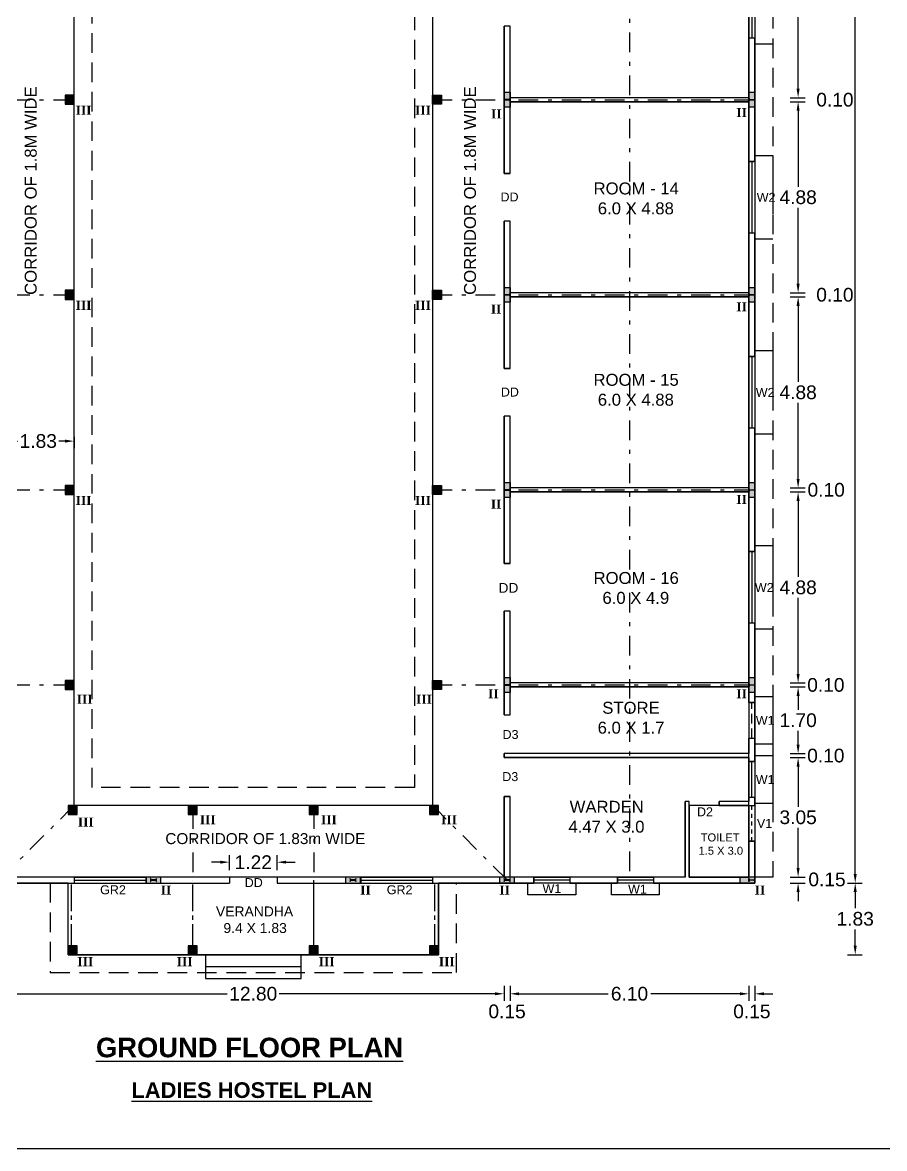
# Model space of a CAD drawing. Header units: metres. Extents: x 3715 to 4596, y 2418 to 2709.
# Drawn here: x 4051.72 to 4073.72, y 2494.22 to 2522.95 of the extents above; entities that cross this region are included whole.
import ezdxf

# ---------------------------------------------------------------- set-up
doc = ezdxf.new("R2010")
doc.units = ezdxf.units.M
doc.header["$MEASUREMENT"] = 0
for name, pattern in [('CENTER2', [1.125, 0.75, -0.125, 0.125, -0.125]), ('DASHDOT', [1, 0.5, -0.25, 0, -0.25]), ('DASHED', [0.75, 0.5, -0.25])]:
    doc.linetypes.add(name, pattern=pattern)
for name, color, linetype in [('BLK_6_FLR_0_BLT_UP_AREA', 46, 'Continuous'), ('BLK_6_FLR_0_CARPET_AREA', 46, 'Continuous'), ('BLK_6_FLR_0_CARPET_AREA_DEDUCT', 46, 'Continuous'), ('BLK_6_FLR_0_EXIT_WIDTH_DOOR', 2, 'Continuous'), ('BLK_6_FLR_0_WATER_CLOSET', 2, 'Continuous'), ('PATH_WAY', 4, 'Continuous')]:
    doc.layers.add(name, color=color, linetype=linetype)
doc.styles.add('Inner font', font='arial.ttf')
doc.styles.add('notes', font='arial.ttf')
doc.styles.get("Standard").update_dxf_attribs({"font": 'arial.ttf'})
doc.styles.add('Times New Roman$101', font='timesbd.ttf', dxfattribs={"height": 3.024})
doc.dimstyles.get("Standard").update_dxf_attribs({"dimtxt": 0.35, "dimasz": 0.23, "dimexe": 0.18, "dimexo": 0.0625, "dimgap": 0.09, "dimtad": 0, "dimtih": 1, "dimtoh": 1, "dimzin": 0, "dimdsep": 46, "dimtxsty": 'Standard', "dimcen": 0.09, "dimadec": 0, "dimazin": 0, "dimtfac": 1, "dimtofl": 0, "dimtmove": 2, "dimatfit": 3, "dimfxl": 0, "dimtolj": 1, "dimtzin": 0, "dimarcsym": 0})

# ---------------------------------------------------------------- blocks, each defined once
blk = doc.blocks.new('80  80 4')
for points in [[(141530, -725), (141606, -725, -0.414214), (141608, -727), (141608, -803, -0.414214), (141606, -805), (141530, -805, -0.414214), (141528, -803), (141528, -727, -0.414214)], [(141534, -729), (141602, -729, -0.414214), (141604, -731), (141604, -799, -0.414214), (141602, -801), (141534, -801, -0.414214), (141532, -799), (141532, -731, -0.414214)]]:
    blk.add_lwpolyline(points, format="xyb", close=True)
blk = doc.blocks.new('A$C459ead1b')
blk.add_lwpolyline([(-6, 1.5), (-6, -1.5), (-5.9, -1.5, 0.373885), (-5.8, -1.3), (-5.6, -0.4, -0.373885), (-5.3, -0.1), (-0.7, -0.1, -0.373885), (-0.4, -0.4), (-0.2, -1.3, 0.373885), (-0.1, -1.5), (0, -1.5), (0, 1.5), (-0.1, 1.5, 0.373885), (-0.2, 1.3), (-0.4, 0.4, -0.373885), (-0.7, 0.1), (-5.3, 0.1, -0.373885), (-5.6, 0.4), (-5.8, 1.3, 0.373885), (-5.9, 1.5)], format="xyb", close=True)
blk = doc.blocks.new('*D34')
at = {"color": 0, "lineweight": -2, "ltscale": 0.1}
for p, q in [((4071.518, 2501.375), (4071.518, 2501.605)), ((4071.318, 2501.145), (4071.698, 2501.145)), ((4071.318, 2500.993), (4071.698, 2500.993)), ((4071.518, 2500.763), (4071.518, 2500.533))]:
    blk.add_line(p, q, dxfattribs=at)
at = {"color": 0, "ltscale": 0.1}
for points in [[(4071.479, 2501.375), (4071.556, 2501.375), (4071.518, 2501.145)], [(4071.479, 2500.763), (4071.556, 2500.763), (4071.518, 2500.993)]]:
    blk.add_solid(points, dxfattribs=at)
at = {"color": 0, "ltscale": 0.1, "insert": (4072.255, 2501.083), "char_height": 0.35, "attachment_point": 5}
blk.add_mtext('\\A1;0.15', dxfattribs=at)
blk = doc.blocks.new('*D35')
at = {"color": 0, "lineweight": -2, "ltscale": 0.1}
for p, q in [((4071.318, 2504.193), (4071.698, 2504.193)), ((4071.518, 2503.963), (4071.518, 2502.938)), ((4071.518, 2501.375), (4071.518, 2502.4)), ((4071.318, 2501.145), (4071.698, 2501.145))]:
    blk.add_line(p, q, dxfattribs=at)
at = {"color": 0, "ltscale": 0.1}
for points in [[(4071.479, 2503.963), (4071.556, 2503.963), (4071.518, 2504.193)], [(4071.479, 2501.375), (4071.556, 2501.375), (4071.518, 2501.145)]]:
    blk.add_solid(points, dxfattribs=at)
at = {"color": 0, "ltscale": 0.1, "insert": (4071.518, 2502.669), "char_height": 0.35, "attachment_point": 5}
blk.add_mtext('\\A1;3.05', dxfattribs=at)
blk = doc.blocks.new('*D36')
at = {"color": 0, "lineweight": -2, "ltscale": 0.1}
for p, q in [((4071.518, 2504.525), (4071.518, 2504.755)), ((4071.318, 2504.295), (4071.698, 2504.295)), ((4071.318, 2504.193), (4071.698, 2504.193)), ((4071.518, 2503.963), (4071.518, 2503.733))]:
    blk.add_line(p, q, dxfattribs=at)
at = {"color": 0, "ltscale": 0.1}
for points in [[(4071.479, 2504.525), (4071.556, 2504.525), (4071.518, 2504.295)], [(4071.479, 2503.963), (4071.556, 2503.963), (4071.518, 2504.193)]]:
    blk.add_solid(points, dxfattribs=at)
at = {"color": 0, "ltscale": 0.1, "insert": (4072.225, 2504.244), "char_height": 0.35, "attachment_point": 5}
blk.add_mtext('\\A1;0.10', dxfattribs=at)
blk = doc.blocks.new('*D37')
at = {"color": 0, "lineweight": -2, "ltscale": 0.1}
for p, q in [((4071.318, 2505.996), (4071.698, 2505.996)), ((4071.518, 2505.766), (4071.518, 2505.414)), ((4071.518, 2504.525), (4071.518, 2504.877)), ((4071.318, 2504.295), (4071.698, 2504.295))]:
    blk.add_line(p, q, dxfattribs=at)
at = {"color": 0, "ltscale": 0.1}
for points in [[(4071.479, 2505.766), (4071.556, 2505.766), (4071.518, 2505.996)], [(4071.479, 2504.525), (4071.556, 2504.525), (4071.518, 2504.295)]]:
    blk.add_solid(points, dxfattribs=at)
at = {"color": 0, "ltscale": 0.1, "insert": (4071.518, 2505.146), "char_height": 0.35, "attachment_point": 5}
blk.add_mtext('\\A1;1.70', dxfattribs=at)
blk = doc.blocks.new('*D38')
at = {"color": 0, "lineweight": -2, "ltscale": 0.1}
for p, q in [((4071.518, 2506.328), (4071.518, 2506.558)), ((4071.318, 2506.098), (4071.698, 2506.098)), ((4071.318, 2505.996), (4071.698, 2505.996)), ((4071.518, 2505.766), (4071.518, 2505.536))]:
    blk.add_line(p, q, dxfattribs=at)
at = {"color": 0, "ltscale": 0.1}
for points in [[(4071.479, 2506.328), (4071.556, 2506.328), (4071.518, 2506.098)], [(4071.479, 2505.766), (4071.556, 2505.766), (4071.518, 2505.996)]]:
    blk.add_solid(points, dxfattribs=at)
at = {"color": 0, "ltscale": 0.1, "insert": (4072.226, 2506.047), "char_height": 0.35, "attachment_point": 5}
blk.add_mtext('\\A1;0.10', dxfattribs=at)
blk = doc.blocks.new('*D39')
at = {"color": 0, "lineweight": -2, "ltscale": 0.1}
for p, q in [((4071.318, 2510.975), (4071.698, 2510.975)), ((4071.518, 2510.745), (4071.518, 2508.805)), ((4071.518, 2506.328), (4071.518, 2508.268)), ((4071.318, 2506.098), (4071.698, 2506.098))]:
    blk.add_line(p, q, dxfattribs=at)
at = {"color": 0, "ltscale": 0.1}
for points in [[(4071.479, 2510.745), (4071.556, 2510.745), (4071.518, 2510.975)], [(4071.479, 2506.328), (4071.556, 2506.328), (4071.518, 2506.098)]]:
    blk.add_solid(points, dxfattribs=at)
at = {"color": 0, "ltscale": 0.1, "insert": (4071.518, 2508.536), "char_height": 0.35, "attachment_point": 5}
blk.add_mtext('\\A1;4.88', dxfattribs=at)
blk = doc.blocks.new('*D40')
at = {"color": 0, "lineweight": -2, "ltscale": 0.1}
for p, q in [((4071.518, 2511.306), (4071.518, 2511.536)), ((4071.318, 2511.076), (4071.698, 2511.076)), ((4071.318, 2510.975), (4071.698, 2510.975)), ((4071.518, 2510.745), (4071.518, 2510.515))]:
    blk.add_line(p, q, dxfattribs=at)
at = {"color": 0, "ltscale": 0.1}
for points in [[(4071.479, 2511.306), (4071.556, 2511.306), (4071.518, 2511.076)], [(4071.479, 2510.745), (4071.556, 2510.745), (4071.518, 2510.975)]]:
    blk.add_solid(points, dxfattribs=at)
at = {"color": 0, "ltscale": 0.1, "insert": (4072.234, 2511.026), "char_height": 0.35, "attachment_point": 5}
blk.add_mtext('\\A1;0.10', dxfattribs=at)
blk = doc.blocks.new('*D41')
at = {"color": 0, "lineweight": -2, "ltscale": 0.1}
for p, q in [((4071.318, 2515.953), (4071.698, 2515.953)), ((4071.518, 2515.723), (4071.518, 2513.784)), ((4071.518, 2511.306), (4071.518, 2513.246)), ((4071.318, 2511.076), (4071.698, 2511.076))]:
    blk.add_line(p, q, dxfattribs=at)
at = {"color": 0, "ltscale": 0.1}
for points in [[(4071.479, 2515.723), (4071.556, 2515.723), (4071.518, 2515.953)], [(4071.479, 2511.306), (4071.556, 2511.306), (4071.518, 2511.076)]]:
    blk.add_solid(points, dxfattribs=at)
at = {"color": 0, "ltscale": 0.1, "insert": (4071.518, 2513.515), "char_height": 0.35, "attachment_point": 5}
blk.add_mtext('\\A1;4.88', dxfattribs=at)
blk = doc.blocks.new('*D42')
at = {"color": 0, "lineweight": -2, "ltscale": 0.1}
for p, q in [((4071.518, 2516.285), (4071.518, 2516.515)), ((4071.318, 2516.055), (4071.698, 2516.055)), ((4071.318, 2515.953), (4071.698, 2515.953)), ((4071.518, 2515.723), (4071.518, 2515.493))]:
    blk.add_line(p, q, dxfattribs=at)
at = {"color": 0, "ltscale": 0.1}
for points in [[(4071.479, 2516.285), (4071.556, 2516.285), (4071.518, 2516.055)], [(4071.479, 2515.723), (4071.556, 2515.723), (4071.518, 2515.953)]]:
    blk.add_solid(points, dxfattribs=at)
at = {"color": 0, "ltscale": 0.1, "insert": (4072.457, 2516.004), "char_height": 0.35, "attachment_point": 5}
blk.add_mtext('\\A1;0.10', dxfattribs=at)
blk = doc.blocks.new('*D43')
at = {"color": 0, "lineweight": -2, "ltscale": 0.1}
for p, q in [((4071.318, 2520.932), (4071.698, 2520.932)), ((4071.518, 2520.702), (4071.518, 2518.762)), ((4071.518, 2516.285), (4071.518, 2518.225)), ((4071.318, 2516.055), (4071.698, 2516.055))]:
    blk.add_line(p, q, dxfattribs=at)
at = {"color": 0, "ltscale": 0.1}
for points in [[(4071.479, 2520.702), (4071.556, 2520.702), (4071.518, 2520.932)], [(4071.479, 2516.285), (4071.556, 2516.285), (4071.518, 2516.055)]]:
    blk.add_solid(points, dxfattribs=at)
at = {"color": 0, "ltscale": 0.1, "insert": (4071.518, 2518.493), "char_height": 0.35, "attachment_point": 5}
blk.add_mtext('\\A1;4.88', dxfattribs=at)
blk = doc.blocks.new('*D44')
at = {"color": 0, "lineweight": -2, "ltscale": 0.1}
for p, q in [((4071.518, 2521.263), (4071.518, 2521.493)), ((4071.318, 2521.033), (4071.698, 2521.033)), ((4071.318, 2520.932), (4071.698, 2520.932)), ((4071.518, 2520.702), (4071.518, 2520.472))]:
    blk.add_line(p, q, dxfattribs=at)
at = {"color": 0, "ltscale": 0.1}
for points in [[(4071.479, 2521.263), (4071.556, 2521.263), (4071.518, 2521.033)], [(4071.479, 2520.702), (4071.556, 2520.702), (4071.518, 2520.932)]]:
    blk.add_solid(points, dxfattribs=at)
at = {"color": 0, "ltscale": 0.1, "insert": (4072.457, 2520.982), "char_height": 0.35, "attachment_point": 5}
blk.add_mtext('\\A1;0.10', dxfattribs=at)
blk = doc.blocks.new('*D45')
at = {"color": 0, "lineweight": -2, "ltscale": 0.1}
for p, q in [((4071.318, 2525.91), (4071.698, 2525.91)), ((4071.518, 2525.68), (4071.518, 2523.74)), ((4071.518, 2521.263), (4071.518, 2523.203)), ((4071.318, 2521.033), (4071.698, 2521.033))]:
    blk.add_line(p, q, dxfattribs=at)
at = {"color": 0, "ltscale": 0.1}
for points in [[(4071.479, 2525.68), (4071.556, 2525.68), (4071.518, 2525.91)], [(4071.479, 2521.263), (4071.556, 2521.263), (4071.518, 2521.033)]]:
    blk.add_solid(points, dxfattribs=at)
at = {"color": 0, "ltscale": 0.1, "insert": (4071.518, 2523.472), "char_height": 0.35, "attachment_point": 5}
blk.add_mtext('\\A1;4.88', dxfattribs=at)
blk = doc.blocks.new('*D173')
at = {"color": 0, "lineweight": -2, "ltscale": 0.1}
for p, q in [((4070.262, 2498.366), (4070.262, 2497.986)), ((4070.414, 2498.366), (4070.414, 2497.986)), ((4070.032, 2498.166), (4069.802, 2498.166)), ((4070.644, 2498.166), (4070.874, 2498.166))]:
    blk.add_line(p, q, dxfattribs=at)
at = {"color": 0, "ltscale": 0.1}
for points in [[(4070.032, 2498.204), (4070.032, 2498.128), (4070.262, 2498.166)], [(4070.644, 2498.204), (4070.644, 2498.128), (4070.414, 2498.166)]]:
    blk.add_solid(points, dxfattribs=at)
at = {"color": 0, "ltscale": 0.1, "insert": (4070.338, 2497.715), "char_height": 0.35, "attachment_point": 5}
blk.add_mtext('\\A1;0.15', dxfattribs=at)
blk = doc.blocks.new('*D174')
at = {"color": 0, "lineweight": -2, "ltscale": 0.1}
for p, q in [((4064.166, 2498.366), (4064.166, 2497.986)), ((4070.262, 2498.366), (4070.262, 2497.986)), ((4064.396, 2498.166), (4066.669, 2498.166)), ((4070.032, 2498.166), (4067.759, 2498.166))]:
    blk.add_line(p, q, dxfattribs=at)
at = {"color": 0, "ltscale": 0.1}
for points in [[(4064.396, 2498.204), (4064.396, 2498.128), (4064.166, 2498.166)], [(4070.032, 2498.204), (4070.032, 2498.128), (4070.262, 2498.166)]]:
    blk.add_solid(points, dxfattribs=at)
at = {"color": 0, "ltscale": 0.1, "insert": (4067.214, 2498.166), "char_height": 0.35, "attachment_point": 5}
blk.add_mtext('\\A1;6.10', dxfattribs=at)
blk = doc.blocks.new('*D175')
at = {"color": 0, "lineweight": -2, "ltscale": 0.1}
for p, q in [((4064.013, 2498.366), (4064.013, 2497.986)), ((4064.166, 2498.366), (4064.166, 2497.986)), ((4063.783, 2498.166), (4063.553, 2498.166)), ((4064.396, 2498.166), (4064.626, 2498.166))]:
    blk.add_line(p, q, dxfattribs=at)
at = {"color": 0, "ltscale": 0.1}
for points in [[(4063.783, 2498.204), (4063.783, 2498.128), (4064.013, 2498.166)], [(4064.396, 2498.204), (4064.396, 2498.128), (4064.166, 2498.166)]]:
    blk.add_solid(points, dxfattribs=at)
at = {"color": 0, "ltscale": 0.1, "insert": (4064.09, 2497.715), "char_height": 0.35, "attachment_point": 5}
blk.add_mtext('\\A1;0.15', dxfattribs=at)
blk = doc.blocks.new('*D176')
at = {"color": 0, "lineweight": -2, "ltscale": 0.1}
for p, q in [((4051.212, 2498.366), (4051.212, 2497.986)), ((4064.013, 2498.366), (4064.013, 2497.986)), ((4051.442, 2498.166), (4056.949, 2498.166)), ((4063.783, 2498.166), (4058.276, 2498.166))]:
    blk.add_line(p, q, dxfattribs=at)
at = {"color": 0, "ltscale": 0.1}
for points in [[(4051.442, 2498.204), (4051.442, 2498.128), (4051.212, 2498.166)], [(4063.783, 2498.204), (4063.783, 2498.128), (4064.013, 2498.166)]]:
    blk.add_solid(points, dxfattribs=at)
at = {"color": 0, "ltscale": 0.1, "insert": (4057.613, 2498.166), "char_height": 0.35, "attachment_point": 5}
blk.add_mtext('\\A1;12.80', dxfattribs=at)
blk = doc.blocks.new('*D323')
at = {"color": 0, "lineweight": -2, "ltscale": 0.1}
for p, q in [((4072.775, 2545.951), (4073.155, 2545.951)), ((4072.975, 2545.721), (4072.975, 2523.74)), ((4072.975, 2501.223), (4072.975, 2523.203)), ((4072.775, 2500.993), (4073.155, 2500.993))]:
    blk.add_line(p, q, dxfattribs=at)
at = {"color": 0, "ltscale": 0.1}
for points in [[(4072.936, 2545.721), (4073.013, 2545.721), (4072.975, 2545.951)], [(4072.936, 2501.223), (4073.013, 2501.223), (4072.975, 2500.993)]]:
    blk.add_solid(points, dxfattribs=at)
at = {"color": 0, "ltscale": 0.1, "insert": (4072.975, 2523.472), "char_height": 0.35, "attachment_point": 5}
blk.add_mtext('\\A1;44.96', dxfattribs=at)
blk = doc.blocks.new('*D324')
at = {"color": 0, "lineweight": -2, "ltscale": 0.1}
for p, q in [((4072.775, 2500.993), (4073.155, 2500.993)), ((4072.975, 2500.763), (4072.975, 2500.347)), ((4072.975, 2499.394), (4072.975, 2499.809)), ((4072.775, 2499.164), (4073.155, 2499.164))]:
    blk.add_line(p, q, dxfattribs=at)
at = {"color": 0, "ltscale": 0.1}
for points in [[(4072.936, 2500.763), (4073.013, 2500.763), (4072.975, 2500.993)], [(4072.936, 2499.394), (4073.013, 2499.394), (4072.975, 2499.164)]]:
    blk.add_solid(points, dxfattribs=at)
at = {"color": 0, "ltscale": 0.1, "insert": (4072.975, 2500.078), "char_height": 0.35, "attachment_point": 5}
blk.add_mtext('\\A1;1.83', dxfattribs=at)
blk = doc.blocks.new('*D623')
at = {"layer": 'PATH_WAY', "color": 0, "lineweight": -2}
for p, q in [((4051.212, 2512.379), (4051.212, 2512.091)), ((4053.041, 2512.379), (4053.041, 2512.091)), ((4051.442, 2512.271), (4051.598, 2512.271)), ((4052.811, 2512.271), (4052.654, 2512.271))]:
    blk.add_line(p, q, dxfattribs=at)
at = {"layer": 'PATH_WAY', "color": 0}
for points in [[(4051.442, 2512.309), (4051.442, 2512.233), (4051.212, 2512.271)], [(4052.811, 2512.309), (4052.811, 2512.233), (4053.041, 2512.271)]]:
    blk.add_solid(points, dxfattribs=at)
at = {"layer": 'PATH_WAY', "color": 0, "insert": (4052.126, 2512.271), "char_height": 0.35, "attachment_point": 5}
blk.add_mtext('\\A1;1.83', dxfattribs=at)
blk = doc.blocks.new('*D681')
at = {"layer": 'BLK_6_FLR_0_EXIT_WIDTH_DOOR', "color": 0, "lineweight": -2}
for p, q in [((4056.773, 2501.525), (4056.543, 2501.525)), ((4057.003, 2501.325), (4057.003, 2501.705)), ((4058.222, 2501.325), (4058.222, 2501.705)), ((4058.452, 2501.525), (4058.682, 2501.525))]:
    blk.add_line(p, q, dxfattribs=at)
at = {"layer": 'BLK_6_FLR_0_EXIT_WIDTH_DOOR', "color": 0}
for points in [[(4056.773, 2501.563), (4056.773, 2501.487), (4057.003, 2501.525)], [(4058.452, 2501.563), (4058.452, 2501.487), (4058.222, 2501.525)]]:
    blk.add_solid(points, dxfattribs=at)
at = {"layer": 'BLK_6_FLR_0_EXIT_WIDTH_DOOR', "color": 0, "insert": (4057.613, 2501.525), "char_height": 0.35, "attachment_point": 5}
blk.add_mtext('\\A1;1.22', dxfattribs=at)

msp = doc.modelspace()

# ---------------------------------------------------------------- hatches: boundary and pattern name
h = msp.add_hatch(color=1)
h.dxf.hatch_style = 1
h.paths.add_polyline_path([(4053.04064, 2521.0974), (4052.81064, 2521.0974), (4052.81064, 2520.8674), (4053.04064, 2520.8674)])
h = msp.add_hatch(color=1)
h.dxf.hatch_style = 1
h.paths.add_polyline_path([(4062.18464, 2520.8674), (4062.41464, 2520.8674), (4062.41464, 2521.0974), (4062.18464, 2521.0974)])
h = msp.add_hatch(color=1)
h.dxf.hatch_style = 1
h.paths.add_polyline_path([(4064.01344, 2520.7924), (4064.16584, 2520.7924), (4064.16584, 2521.1724), (4064.01344, 2521.1724)])
h = msp.add_hatch(color=1)
h.dxf.hatch_style = 1
h.paths.add_polyline_path([(4070.26184, 2520.7924), (4070.41424, 2520.7924), (4070.41424, 2521.1724), (4070.26184, 2521.1724)])
h = msp.add_hatch(color=1)
h.dxf.hatch_style = 1
h.paths.add_polyline_path([(4053.04064, 2516.119), (4052.81064, 2516.119), (4052.81064, 2515.889), (4053.04064, 2515.889)])
h = msp.add_hatch(color=1)
h.dxf.hatch_style = 1
h.paths.add_polyline_path([(4062.18464, 2515.889), (4062.41464, 2515.889), (4062.41464, 2516.119), (4062.18464, 2516.119)])
h = msp.add_hatch(color=1)
h.dxf.hatch_style = 1
h.paths.add_polyline_path([(4064.01344, 2515.814), (4064.16584, 2515.814), (4064.16584, 2516.194), (4064.01344, 2516.194)])
h = msp.add_hatch(color=1)
h.dxf.hatch_style = 1
h.paths.add_polyline_path([(4070.26184, 2515.814), (4070.41424, 2515.814), (4070.41424, 2516.194), (4070.26184, 2516.194)])
h = msp.add_hatch(color=1)
h.dxf.hatch_style = 1
h.paths.add_polyline_path([(4064.01344, 2510.8356), (4064.16584, 2510.8356), (4064.16584, 2511.2156), (4064.01344, 2511.2156)])
h = msp.add_hatch(color=1)
h.dxf.hatch_style = 1
h.paths.add_polyline_path([(4070.26184, 2510.8356), (4070.41424, 2510.8356), (4070.41424, 2511.2156), (4070.26184, 2511.2156)])
h = msp.add_hatch(color=1)
h.dxf.hatch_style = 1
h.paths.add_polyline_path([(4053.04064, 2511.1406), (4052.81064, 2511.1406), (4052.81064, 2510.9106), (4053.04064, 2510.9106)])
h = msp.add_hatch(color=1)
h.dxf.hatch_style = 1
h.paths.add_polyline_path([(4062.18464, 2510.9106), (4062.41464, 2510.9106), (4062.41464, 2511.1406), (4062.18464, 2511.1406)])
h = msp.add_hatch(color=1)
h.dxf.hatch_style = 1
h.paths.add_polyline_path([(4053.04064, 2506.1622), (4052.81064, 2506.1622), (4052.81064, 2505.9322), (4053.04064, 2505.9322)])
h = msp.add_hatch(color=1)
h.dxf.hatch_style = 1
h.paths.add_polyline_path([(4062.18464, 2505.9322), (4062.41464, 2505.9322), (4062.41464, 2506.1622), (4062.18464, 2506.1622)])
h = msp.add_hatch(color=1)
h.dxf.hatch_style = 1
h.paths.add_polyline_path([(4064.01344, 2505.8572), (4064.16584, 2505.8572), (4064.16584, 2506.2372), (4064.01344, 2506.2372)])
h = msp.add_hatch(color=1)
h.dxf.hatch_style = 1
h.paths.add_polyline_path([(4070.26184, 2505.8572), (4070.41424, 2505.8572), (4070.41424, 2506.2372), (4070.26184, 2506.2372)])
h = msp.add_hatch(color=1)
h.dxf.hatch_style = 1
h.paths.add_polyline_path([(4053.11503, 2502.9738), (4052.88503, 2502.9738), (4052.88503, 2502.7438), (4053.11503, 2502.7438)])
h = msp.add_hatch(color=1)
h.dxf.hatch_style = 1
h.paths.add_polyline_path([(4056.18204, 2502.9738), (4055.95204, 2502.9738), (4055.95204, 2502.7438), (4056.18204, 2502.7438)])
h = msp.add_hatch(color=1)
h.dxf.hatch_style = 1
h.paths.add_polyline_path([(4059.27325, 2502.9738), (4059.04325, 2502.9738), (4059.04325, 2502.7438), (4059.27325, 2502.7438)])
h = msp.add_hatch(color=1)
h.dxf.hatch_style = 1
h.paths.add_polyline_path([(4062.34027, 2502.9738), (4062.11027, 2502.9738), (4062.11027, 2502.7438), (4062.34027, 2502.7438)])
h = msp.add_hatch(color=1)
h.dxf.hatch_style = 1
h.paths.add_polyline_path([(4054.87756, 2501.145), (4054.87756, 2500.9926), (4055.25756, 2500.9926), (4055.25756, 2501.145)])
h = msp.add_hatch(color=1)
h.dxf.hatch_style = 1
h.paths.add_polyline_path([(4059.96772, 2501.145), (4059.96772, 2500.9926), (4060.34772, 2500.9926), (4060.34772, 2501.145)])
h = msp.add_hatch(color=1)
h.dxf.hatch_style = 1
h.paths.add_polyline_path([(4063.89964, 2501.145), (4063.89964, 2500.9926), (4064.27964, 2500.9926), (4064.27964, 2501.145)])
h = msp.add_hatch(color=1)
h.dxf.hatch_style = 1
h.paths.add_polyline_path([(4070.03424, 2501.145), (4070.03424, 2500.9926), (4070.41424, 2500.9926), (4070.41424, 2501.145)])
h = msp.add_hatch(color=1)
h.dxf.hatch_style = 1
h.paths.add_polyline_path([(4053.11503, 2499.3938), (4052.88503, 2499.3938), (4052.88503, 2499.1638), (4053.11503, 2499.1638)])
h = msp.add_hatch(color=1)
h.dxf.hatch_style = 1
h.paths.add_polyline_path([(4056.18204, 2499.3938), (4055.95204, 2499.3938), (4055.95204, 2499.1638), (4056.18204, 2499.1638)])
h = msp.add_hatch(color=1)
h.dxf.hatch_style = 1
h.paths.add_polyline_path([(4059.27325, 2499.3938), (4059.04325, 2499.3938), (4059.04325, 2499.1638), (4059.27325, 2499.1638)])
h = msp.add_hatch(color=1)
h.dxf.hatch_style = 1
h.paths.add_polyline_path([(4062.34027, 2499.3938), (4062.11027, 2499.3938), (4062.11027, 2499.1638), (4062.34027, 2499.1638)])

# ---------------------------------------------------------------- linework, layer by layer
at = {"linetype": 'DASHDOT'}
for p, q in [((4067.21384, 2545.7982), (4067.21384, 2501.145)), ((4044.81104, 2520.9824), (4053.04064, 2520.9824)), ((4062.18464, 2520.9824), (4070.41424, 2520.9824)), ((4044.81104, 2516.004), (4053.04064, 2516.004)), ((4062.18464, 2516.004), (4070.41424, 2516.004)), ((4044.81104, 2511.0256), (4053.04064, 2511.0256)), ((4062.18464, 2511.0256), (4070.41424, 2511.0256)), ((4044.81104, 2506.0472), (4053.04064, 2506.0472)), ((4062.18464, 2506.0472), (4070.41424, 2506.0472)), ((4051.13564, 2501.07134), (4052.9404, 2502.87357)), ((4056.06704, 2502.87298), (4056.06704, 2501.0688)), ((4059.15825, 2502.87298), (4059.15825, 2501.0688)), ((4064.08964, 2501.07134), (4062.28488, 2502.87357))]:
    msp.add_line(p, q, dxfattribs=at)
for p, q in [((4064.01344, 2519.1028), (4064.01344, 2522.862)), ((4064.16584, 2522.862), (4064.01344, 2522.862)), ((4064.16584, 2519.1028), (4064.16584, 2522.862)), ((4070.26184, 2519.4076), (4070.26184, 2522.5572)), ((4070.41424, 2522.5572), (4070.26184, 2522.5572)), ((4070.41424, 2519.4076), (4070.41424, 2522.5572)), ((4070.26184, 2521.0332), (4064.16584, 2521.0332)), ((4070.26184, 2520.9316), (4064.16584, 2520.9316)), ((4070.41424, 2519.4076), (4070.26184, 2519.4076)), ((4064.16584, 2519.1028), (4064.01344, 2519.1028)), ((4064.01344, 2514.1244), (4064.01344, 2517.8836)), ((4064.16584, 2517.8836), (4064.01344, 2517.8836)), ((4064.16584, 2514.1244), (4064.16584, 2517.8836)), ((4070.26184, 2514.4292), (4070.26184, 2517.5788)), ((4070.41424, 2517.5788), (4070.26184, 2517.5788)), ((4070.41424, 2514.4292), (4070.41424, 2517.5788)), ((4070.26184, 2516.0548), (4064.16584, 2516.0548)), ((4070.26184, 2515.9532), (4064.16584, 2515.9532)), ((4070.41424, 2514.4292), (4070.26184, 2514.4292)), ((4064.16584, 2514.1244), (4064.01344, 2514.1244)), ((4064.01344, 2509.146), (4064.01344, 2512.9052)), ((4064.16584, 2512.9052), (4064.01344, 2512.9052)), ((4064.16584, 2509.146), (4064.16584, 2512.9052)), ((4070.26184, 2509.4508), (4070.26184, 2512.6004)), ((4070.41424, 2512.6004), (4070.26184, 2512.6004)), ((4070.41424, 2509.4508), (4070.41424, 2512.6004)), ((4070.26184, 2511.0764), (4064.16584, 2511.0764)), ((4070.26184, 2510.9748), (4064.16584, 2510.9748)), ((4070.41424, 2509.4508), (4070.26184, 2509.4508)), ((4064.16584, 2509.146), (4064.01344, 2509.146)), ((4064.01342, 2505.28521), (4064.01344, 2507.9268)), ((4064.16584, 2507.9268), (4064.01344, 2507.9268)), ((4064.16582, 2505.28521), (4064.16584, 2507.9268)), ((4070.26184, 2505.6027), (4070.26184, 2507.622)), ((4070.41424, 2507.622), (4070.26184, 2507.622)), ((4070.41424, 2505.6027), (4070.41424, 2507.622)), ((4070.26184, 2506.098), (4064.16584, 2506.098)), ((4070.26184, 2505.9964), (4064.16584, 2505.9964)), ((4070.26184, 2505.6027), (4070.41424, 2505.6027)), ((4064.01342, 2505.28521), (4064.16582, 2505.28521)), ((4070.26184, 2504.0914), (4070.26184, 2504.6883)), ((4070.26184, 2504.6883), (4070.41424, 2504.6883)), ((4070.41424, 2504.0914), (4070.41424, 2504.6883)), ((4064.01344, 2504.193), (4064.01344, 2504.2946)), ((4070.26184, 2504.2946), (4064.01344, 2504.2946)), ((4070.26184, 2504.193), (4064.01344, 2504.193)), ((4070.41424, 2504.0914), (4070.26184, 2504.0914)), ((4064.01344, 2501.145), (4064.01342, 2503.2024)), ((4064.01342, 2503.2024), (4064.16582, 2503.2024)), ((4064.16584, 2501.145), (4064.16582, 2503.2024)), ((4070.26184, 2502.9738), (4070.26184, 2503.177)), ((4070.41424, 2503.177), (4070.26184, 2503.177)), ((4070.41424, 2502.9738), (4070.41424, 2503.177)), ((4068.63624, 2501.145), (4068.63625, 2503.0754)), ((4068.73785, 2503.0754), (4068.63625, 2503.0754)), ((4068.73784, 2501.145), (4068.73785, 2503.0754)), ((4069.49985, 2502.9738), (4069.49985, 2503.0754)), ((4070.26184, 2503.0754), (4069.49985, 2503.0754)), ((4070.26184, 2502.9738), (4069.49985, 2502.9738)), ((4070.26184, 2502.9738), (4070.41424, 2502.9738)), ((4070.26184, 2501.145), (4070.26184, 2502.0594)), ((4070.26184, 2502.0594), (4070.41424, 2502.0594)), ((4070.41424, 2500.9926), (4070.41424, 2502.0594)), ((4050.44984, 2500.9926), (4053.04064, 2500.9926)), ((4053.04064, 2501.145), (4051.21184, 2501.145)), ((4052.88503, 2499.1638), (4052.88503, 2500.9926)), ((4053.04064, 2501.145), (4054.86944, 2501.145)), ((4053.04064, 2501.145), (4053.04064, 2500.9926)), ((4053.04064, 2500.9926), (4054.86944, 2500.9926)), ((4057.00303, 2501.145), (4054.86944, 2501.145)), ((4054.86944, 2501.145), (4054.86944, 2500.9926)), ((4054.86944, 2500.9926), (4057.00303, 2500.9926)), ((4057.00303, 2501.145), (4057.00303, 2500.9926)), ((4060.35586, 2501.145), (4058.22225, 2501.145)), ((4058.22225, 2501.145), (4058.22225, 2500.9926)), ((4058.22225, 2500.9926), (4060.35586, 2500.9926)), ((4060.35586, 2501.145), (4062.18466, 2501.145)), ((4060.35586, 2501.145), (4060.35586, 2500.9926)), ((4060.35586, 2500.9926), (4062.18466, 2500.9926)), ((4064.01344, 2501.145), (4062.18466, 2501.145)), ((4062.18466, 2501.145), (4062.18466, 2500.9926)), ((4062.18466, 2500.9926), (4064.77546, 2500.9926)), ((4062.34027, 2499.1638), (4062.34027, 2500.9926)), ((4064.77546, 2501.145), (4064.16584, 2501.145)), ((4064.77546, 2501.145), (4064.77546, 2500.9926)), ((4066.90906, 2501.145), (4065.68986, 2501.145)), ((4065.68986, 2501.145), (4065.68986, 2500.9926)), ((4065.68986, 2500.9926), (4066.90906, 2500.9926)), ((4066.90906, 2501.145), (4066.90906, 2500.9926)), ((4068.63624, 2501.145), (4067.82346, 2501.145)), ((4067.82346, 2501.145), (4067.82346, 2500.9926)), ((4067.82346, 2500.9926), (4070.41424, 2500.9926)), ((4070.26184, 2501.145), (4068.73784, 2501.145)), ((4052.88503, 2499.1638), (4062.34027, 2499.1638)), ((4056.39345, 2499.1638), (4056.39345, 2498.5542)), ((4058.83185, 2498.5542), (4058.83185, 2499.1638)), ((4056.39345, 2498.859), (4058.83185, 2498.859)), ((4056.39345, 2498.5542), (4058.83185, 2498.5542))]:
    msp.add_line(p, q)
at = {"linetype": 'CENTER2', "ltscale": 0.9}
for p, q in [((4052.97582, 2499.26463), (4052.97582, 2500.9926)), ((4056.06704, 2499.26463), (4056.06704, 2501.0688)), ((4062.24946, 2499.26463), (4062.24946, 2500.9926))]:
    msp.add_line(p, q, dxfattribs=at)
at = {"linetype": 'DASHDOT', "ltscale": 20}
msp.add_line((4059.15825, 2499.26463), (4059.15825, 2501.0688), dxfattribs=at)
at = {"ltscale": 0.1}
msp.add_lwpolyline([(4028.15012, 2494.21817), (4146.15012, 2494.21817), (4146.15012, 2575.52744), (4028.15012, 2575.52744)], close=True, dxfattribs=at)
at = {"linetype": 'DASHED'}
for points in [[(4070.41424, 2545.7982), (4070.87144, 2545.7982), (4070.87144, 2501.145), (4070.41424, 2501.145)], [(4052.42783, 2500.9926), (4052.42783, 2498.7066), (4062.79747, 2498.7066), (4062.79747, 2500.9926)]]:
    msp.add_lwpolyline(points, dxfattribs=at)
for points in [[(4053.04064, 2502.9738), (4053.04064, 2543.9694), (4062.18464, 2543.9694), (4062.18464, 2502.9738)], [(4070.26184, 2522.5572), (4070.26184, 2524.386), (4070.41424, 2524.386), (4070.41424, 2522.5572)], [(4070.26184, 2517.5788), (4070.26184, 2519.4076), (4070.41424, 2519.4076), (4070.41424, 2517.5788)], [(4070.26184, 2512.6004), (4070.26184, 2514.4292), (4070.41424, 2514.4292), (4070.41424, 2512.6004)], [(4070.26184, 2507.622), (4070.26184, 2509.4508), (4070.41424, 2509.4508), (4070.41424, 2507.622)], [(4070.26184, 2505.6027), (4070.26184, 2504.6883), (4070.41424, 2504.6883), (4070.41424, 2505.6027)], [(4070.41424, 2504.0914), (4070.41424, 2503.177), (4070.26184, 2503.177), (4070.26184, 2504.0914)], [(4070.41424, 2502.9738), (4070.41424, 2502.0594), (4070.26184, 2502.0594), (4070.26184, 2502.9738)], [(4064.77546, 2501.145), (4065.68986, 2501.145), (4065.68986, 2500.9926), (4064.77546, 2500.9926)], [(4066.90906, 2501.145), (4067.82346, 2501.145), (4067.82346, 2500.9926), (4066.90906, 2500.9926)]]:
    msp.add_lwpolyline(points, close=True)
msp.add_lwpolyline([(4053.49784, 2503.431), (4053.49784, 2543.5122), (4061.72744, 2543.5122), (4061.72744, 2503.431)], close=True, dxfattribs=at)
at = {"linetype": 'DASHED', "ltscale": 3}
for points in [[(4070.41424, 2524.5384), (4070.87144, 2524.5384), (4070.87144, 2522.4048), (4070.41424, 2522.4048)], [(4070.41424, 2519.56), (4070.87144, 2519.56), (4070.87144, 2517.4264), (4070.41424, 2517.4264)], [(4070.41424, 2514.5816), (4070.87144, 2514.5816), (4070.87144, 2512.448), (4070.41424, 2512.448)], [(4070.41424, 2509.6032), (4070.87144, 2509.6032), (4070.87144, 2507.4696), (4070.41424, 2507.4696)], [(4070.41424, 2505.7551), (4070.87144, 2505.7551), (4070.87144, 2504.5359), (4070.41424, 2504.5359)], [(4070.41424, 2504.2438), (4070.87144, 2504.2438), (4070.87144, 2503.0246), (4070.41424, 2503.0246)], [(4065.84226, 2500.9926), (4065.84226, 2500.6878), (4064.62306, 2500.6878), (4064.62306, 2500.9926)], [(4067.97586, 2500.9926), (4067.97586, 2500.6878), (4066.75666, 2500.6878), (4066.75666, 2500.9926)]]:
    msp.add_lwpolyline(points, dxfattribs=at)
for points in [[(4070.33804, 2524.386), (4070.33804, 2522.5572)], [(4070.33804, 2519.4076), (4070.33804, 2517.5788)], [(4070.33804, 2514.4292), (4070.33804, 2512.6004)], [(4070.33804, 2509.4508), (4070.33804, 2507.622)], [(4053.04064, 2501.0688), (4054.86944, 2501.0688)], [(4060.35586, 2501.0688), (4062.18466, 2501.0688)], [(4065.68986, 2501.0688), (4064.77546, 2501.0688)], [(4067.82346, 2501.0688), (4066.90906, 2501.0688)]]:
    msp.add_lwpolyline(points)
at = {"color": 1}
for points in [[(4052.81064, 2520.8674), (4053.04064, 2520.8674), (4053.04064, 2521.0974), (4052.81064, 2521.0974)], [(4062.41464, 2520.8674), (4062.18464, 2520.8674), (4062.18464, 2521.0974), (4062.41464, 2521.0974)], [(4064.01344, 2521.1724), (4064.16584, 2521.1724), (4064.16584, 2520.7924), (4064.01344, 2520.7924)], [(4070.26184, 2521.1724), (4070.41424, 2521.1724), (4070.41424, 2520.7924), (4070.26184, 2520.7924)], [(4052.81064, 2515.889), (4053.04064, 2515.889), (4053.04064, 2516.119), (4052.81064, 2516.119)], [(4062.41464, 2515.889), (4062.18464, 2515.889), (4062.18464, 2516.119), (4062.41464, 2516.119)], [(4064.01344, 2516.194), (4064.16584, 2516.194), (4064.16584, 2515.814), (4064.01344, 2515.814)], [(4070.26184, 2516.194), (4070.41424, 2516.194), (4070.41424, 2515.814), (4070.26184, 2515.814)], [(4064.01344, 2511.2156), (4064.16584, 2511.2156), (4064.16584, 2510.8356), (4064.01344, 2510.8356)], [(4070.26184, 2511.2156), (4070.41424, 2511.2156), (4070.41424, 2510.8356), (4070.26184, 2510.8356)], [(4052.81064, 2510.9106), (4053.04064, 2510.9106), (4053.04064, 2511.1406), (4052.81064, 2511.1406)], [(4062.41464, 2510.9106), (4062.18464, 2510.9106), (4062.18464, 2511.1406), (4062.41464, 2511.1406)], [(4052.81064, 2505.9322), (4053.04064, 2505.9322), (4053.04064, 2506.1622), (4052.81064, 2506.1622)], [(4062.41464, 2505.9322), (4062.18464, 2505.9322), (4062.18464, 2506.1622), (4062.41464, 2506.1622)], [(4064.01344, 2506.2372), (4064.16584, 2506.2372), (4064.16584, 2505.8572), (4064.01344, 2505.8572)], [(4070.26184, 2506.2372), (4070.41424, 2506.2372), (4070.41424, 2505.8572), (4070.26184, 2505.8572)], [(4052.88503, 2502.7438), (4053.11503, 2502.7438), (4053.11503, 2502.9738), (4052.88503, 2502.9738)], [(4055.95204, 2502.7438), (4056.18204, 2502.7438), (4056.18204, 2502.9738), (4055.95204, 2502.9738)], [(4059.04325, 2502.7438), (4059.27325, 2502.7438), (4059.27325, 2502.9738), (4059.04325, 2502.9738)], [(4062.11027, 2502.7438), (4062.34027, 2502.7438), (4062.34027, 2502.9738), (4062.11027, 2502.9738)], [(4054.87756, 2501.145), (4054.87756, 2500.9926), (4055.25756, 2500.9926), (4055.25756, 2501.145)], [(4059.96772, 2501.145), (4059.96772, 2500.9926), (4060.34772, 2500.9926), (4060.34772, 2501.145)], [(4063.89964, 2501.145), (4063.89964, 2500.9926), (4064.27964, 2500.9926), (4064.27964, 2501.145)], [(4070.03424, 2501.145), (4070.03424, 2500.9926), (4070.41424, 2500.9926), (4070.41424, 2501.145)], [(4052.88503, 2499.1638), (4053.11503, 2499.1638), (4053.11503, 2499.3938), (4052.88503, 2499.3938)], [(4055.95204, 2499.1638), (4056.18204, 2499.1638), (4056.18204, 2499.3938), (4055.95204, 2499.3938)], [(4059.04325, 2499.1638), (4059.27325, 2499.1638), (4059.27325, 2499.3938), (4059.04325, 2499.3938)], [(4062.11027, 2499.1638), (4062.34027, 2499.1638), (4062.34027, 2499.3938), (4062.11027, 2499.3938)]]:
    msp.add_lwpolyline(points, close=True, dxfattribs=at)
at = {"linetype": 'DASHED', "ltscale": 0.5}
msp.add_lwpolyline([(4070.33804, 2504.6883), (4070.33804, 2505.6027)], dxfattribs=at)
at = {"linetype": 'Continuous', "ltscale": 0.5}
msp.add_lwpolyline([(4070.33804, 2503.177), (4070.33804, 2504.0914)], dxfattribs=at)
at = {"linetype": 'DASHED', "ltscale": 0.01}
msp.add_lwpolyline([(4070.33804, 2502.0594), (4070.33804, 2502.9738)], dxfattribs=at)
at = {"layer": 'BLK_6_FLR_0_BLT_UP_AREA', "color": 46}
msp.add_lwpolyline([(4059.23445, 2548.9986), (4059.23445, 2545.9506), (4070.41424, 2545.9506), (4070.41424, 2500.9926), (4070.41424, 2500.9926), (4062.34027, 2500.9926), (4062.34027, 2499.1638), (4052.88503, 2499.1638), (4052.88503, 2500.9926), (4044.81104, 2500.9926), (4044.81104, 2504.1422), (4032.66984, 2504.1422), (4032.66984, 2512.1178), (4041.76304, 2512.1178), (4041.76304, 2506.05992), (4044.81104, 2506.05992), (4044.81104, 2543.96939), (4041.76304, 2543.96939), (4041.76304, 2537.975), (4032.66984, 2537.975), (4032.66984, 2545.9506), (4054.99136, 2545.9506), (4054.99136, 2548.9986)], dxfattribs=at)
at = {"layer": 'BLK_6_FLR_0_CARPET_AREA', "color": 46}
msp.add_lwpolyline([(4070.26184, 2525.91), (4070.26184, 2521.0332), (4064.16584, 2521.0332), (4064.16584, 2522.862), (4064.01344, 2522.862), (4064.01344, 2519.1028), (4064.16584, 2519.1028), (4064.16584, 2520.9316), (4070.26184, 2520.9316), (4070.26184, 2516.0548), (4064.16584, 2516.0548), (4064.16584, 2517.8836), (4064.01344, 2517.8836), (4064.01344, 2514.1244), (4064.16584, 2514.1244), (4064.16584, 2515.9532), (4070.26184, 2515.9532), (4070.26184, 2511.0764), (4064.16584, 2511.0764), (4064.16584, 2512.9052), (4064.01344, 2512.9052), (4064.01344, 2509.146), (4064.16584, 2509.146), (4064.16584, 2510.9748), (4070.26184, 2510.9748), (4070.26184, 2506.098), (4064.16582, 2506.09807), (4064.16582, 2507.9268), (4064.01344, 2507.92681), (4064.01344, 2505.28521), (4064.16582, 2505.2852), (4064.16582, 2505.9964), (4070.26184, 2505.9964), (4070.26184, 2504.2946), (4064.01344, 2504.2946), (4064.01344, 2504.193), (4070.26184, 2504.193), (4070.26184, 2503.0754), (4069.49985, 2503.0754), (4069.49985, 2502.9738), (4070.26184, 2502.9738), (4070.26184, 2501.145), (4068.73784, 2501.14501), (4068.73785, 2503.0754), (4068.63625, 2503.0754), (4068.63624, 2501.145), (4064.16584, 2501.14495), (4064.16584, 2503.2024), (4064.01342, 2503.2024), (4064.01342, 2501.145), (4051.21184, 2501.145)], dxfattribs=at)
at = {"layer": 'BLK_6_FLR_0_CARPET_AREA_DEDUCT'}
msp.add_lwpolyline([(4053.04064, 2502.9738), (4053.04064, 2543.9694), (4062.18464, 2543.9694), (4062.18464, 2502.9738)], close=True, dxfattribs=at)
at = {"layer": 'BLK_6_FLR_0_WATER_CLOSET', "color": 2}
msp.add_lwpolyline([(4068.73784, 2501.145), (4070.26184, 2501.145), (4070.26184, 2502.9738), (4068.73784, 2502.9738)], close=True, dxfattribs=at)

# ---------------------------------------------------------------- block references
for name, p, xscale, yscale, zscale in [('80  80 4', (3911.38975, 2521.74702), 0.0010001250000074, 0.0010001250000074, 0.0010001250000074), ('80  80 4', (4203.83553, 2521.74702), -0.0010001250000074, 0.0010001249999958, 0.0010001249999982), ('A$C459ead1b', (4064.16584, 2520.9824), 0.0254, 0.0254, 0.0254), ('A$C459ead1b', (4070.26184, 2520.9824), -0.0254, 0.0254, 0.0254), ('80  80 4', (3911.38975, 2516.76862), 0.0010001250000074, 0.0010001250000074, 0.0010001250000074), ('80  80 4', (4203.83553, 2516.76862), -0.0010001250000074, 0.0010001249999958, 0.0010001249999982), ('A$C459ead1b', (4064.16584, 2516.004), 0.0254, 0.0254, 0.0254), ('A$C459ead1b', (4070.26184, 2516.004), -0.0254, 0.0254, 0.0254), ('80  80 4', (3911.38975, 2511.79022), 0.0010001250000074, 0.0010001250000074, 0.0010001250000074), ('80  80 4', (4203.83553, 2511.79022), -0.0010001250000074, 0.0010001249999958, 0.0010001249999982), ('A$C459ead1b', (4064.16584, 2511.0256), 0.0254, 0.0254, 0.0254), ('A$C459ead1b', (4070.26184, 2511.0256), -0.0254, 0.0254, 0.0254), ('80  80 4', (3911.38975, 2506.81182), 0.0010001250000074, 0.0010001250000074, 0.0010001250000074), ('80  80 4', (4203.83553, 2506.81182), -0.0010001250000074, 0.0010001249999958, 0.0010001249999982), ('A$C459ead1b', (4064.16584, 2506.0472), 0.0254, 0.0254, 0.0254), ('A$C459ead1b', (4070.26184, 2506.0472), -0.0254, 0.0254, 0.0254), ('80  80 4', (3911.39034, 2503.6736), 0.0010001250000074, 0.0010001250000074, 0.0010001250000074), ('80  80 4', (3914.48155, 2503.6736), 0.0010001250000074, 0.0010001250000074, 0.0010001250000074), ('80  80 4', (3917.57276, 2503.6736), 0.0010001250000074, 0.0010001250000074, 0.0010001250000074), ('80  80 4', (4203.83494, 2503.6736), -0.0010001250000074, 0.0010001249999958, 0.0010001249999982), ('A$C459ead1b', (4064.16584, 2501.0688), 0.0254, 0.0254, 0.0254), ('A$C459ead1b', (4070.26184, 2501.0688), -0.0254, 0.0254, 0.0254)]:
    msp.add_blockref(name, p, dxfattribs=dict(xscale=xscale, yscale=yscale, zscale=zscale))
at = {"rotation": 180}
for name, p, xscale, yscale, zscale in [('A$C459ead1b', (4054.99136, 2501.0688), 0.0254, 0.0254, 0.0254), ('A$C459ead1b', (4060.08152, 2501.0688), 0.0254, 0.0254, 0.0254), ('80  80 4', (3911.39034, 2498.46401), -0.0010001250000074, 0.0010001249999958, 0.0010001249999982), ('80  80 4', (3914.48155, 2498.46401), -0.0010001250000074, 0.0010001249999958, 0.0010001249999982), ('80  80 4', (3917.57276, 2498.46401), -0.0010001250000074, 0.0010001249999958, 0.0010001249999982), ('80  80 4', (4203.83494, 2498.46401), 0.0010001250000074, 0.0010001250000074, 0.0010001250000074)]:
    msp.add_blockref(name, p, dxfattribs=dict(at, xscale=xscale, yscale=yscale, zscale=zscale))

# ---------------------------------------------------------------- texts
at = {"color": 7, "style": 'Times New Roman$101'}
for s, p in [('III', (4053.07916, 2520.59952)), ('III', (4061.73979, 2520.59952)), ('II', (4063.68219, 2520.50471)), ('II', (4069.94046, 2520.54046)), ('III', (4053.07916, 2515.62112)), ('III', (4061.73979, 2515.62112)), ('II', (4069.94046, 2515.58328)), ('II', (4063.67514, 2515.52631)), ('III', (4053.07916, 2510.64272)), ('III', (4061.73979, 2510.64272)), ('II', (4063.67514, 2510.54791)), ('II', (4069.94046, 2510.66933)), ('III', (4053.10754, 2505.56763)), ('III', (4061.76817, 2505.56763)), ('II', (4063.60681, 2505.70871)), ('II', (4069.94046, 2505.70871)), ('III', (4053.13643, 2502.43478)), ('III', (4056.24893, 2502.49423)), ('III', (4059.34014, 2502.49423)), ('III', (4062.40716, 2502.49423)), ('II', (4055.25127, 2500.69795)), ('II', (4060.34143, 2500.69795)), ('II', (4063.89335, 2500.69795)), ('II', (4070.40795, 2500.69795)), ('III', (4053.12366, 2498.87072)), ('III', (4055.65799, 2498.87072)), ('III', (4059.28188, 2498.87072)), ('III', (4062.34889, 2498.87072))]:
    msp.add_text(s, height=0.23, dxfattribs=at).set_placement(p)
at = {"style": 'notes'}
for s, height, p in [('DD', 0.2286, (4063.92201, 2518.38708)), ('W2', 0.2286, (4070.46155, 2518.37775)), ('DD', 0.2286, (4063.93117, 2513.40866)), ('W2', 0.2286, (4070.43817, 2513.39935)), ('DD', 0.25, (4063.87288, 2508.40076)), ('W2', 0.2286, (4070.415, 2508.42095)), ('W1', 0.2286, (4070.43838, 2505.03005)), ('D3', 0.2286, (4063.97428, 2504.66942)), ('D3', 0.2286, (4063.96801, 2503.59431)), ('W1', 0.2286, (4070.43838, 2503.51875)), ('D2', 0.2286, (4068.9366, 2502.69608)), ('V1', 0.2286, (4070.46611, 2502.40115)), ('GR2', 0.2286, (4053.70407, 2500.70639)), ('DD', 0.2286, (4057.39433, 2500.88928)), ('GR2', 0.2286, (4061.01928, 2500.70639)), ('W1', 0.2286, (4064.99489, 2500.73494)), ('W1', 0.2286, (4067.17885, 2500.72335))]:
    msp.add_text(s, height=height, dxfattribs=at).set_placement(p)
at = {"char_height": 0.3048, "attachment_point": 1, "rotation": 90, "style": 'Inner font'}
for insert, width in [((4051.78036, 2516.00285), 7.9090495), ((4062.99089, 2516.00285), 8.1016914)]:
    msp.add_mtext('CORRIDOR OF 1.8M WIDE', dxfattribs=dict(at, insert=insert, width=width))
at = {"attachment_point": 1, "style": 'Inner font'}
for s, insert, char_height, width in [('{\\W8.40966; }ROOM - 14\\P{\\W9.322665; }6.0 X 4.88', (4065.3029, 2518.87168), 0.3048, 4.1123453), ('{\\W8.394722; }ROOM - 15 \\P{\\W9.322665; }6.0 X 4.88', (4065.3029, 2513.98788), 0.3048, 4.1123453), ('{\\W8.405266; }ROOM - 16\\P{\\W5.16177;  }6.0 X 4.9', (4065.3029, 2508.93065), 0.3048, 4.1123453), (' STORE\\P6.0 X 1.7 ', (4066.40161, 2505.61791), 0.3048, 4.1123453), ('{\\W9.552015; }WARDEN \\P{\\W9.28488; }4.47 X 3.0', (4064.55747, 2503.09157), 0.3048, 4.1123453), ('CORRIDOR OF 1.83m WIDE', (4055.36821, 2502.26628), 0.28, 6.4493058), ('{\\W9.92478;  }TOILET \\P{\\W9.5746;  }1.5 X 3.0', (4067.46632, 2502.25752), 0.2032, 4.1123453), ('{\\W6.835245; }VERANDHA\\P{\\W8.781642; }9.4 X 1.83', (4055.9861, 2500.39491), 0.254, 3.3183748), ('{\\fArial|b1|i0|c0|p34;\\LLADIES HOSTEL PLAN}', (4054.5024, 2495.9073), 0.4, 7.0331374)]:
    msp.add_mtext(s, dxfattribs=dict(at, insert=insert, char_height=char_height, width=width))
at = {"insert": (4053.59844, 2497.04539), "char_height": 0.5, "attachment_point": 1}
msp.add_mtext_dynamic_manual_height_columns('{\\fArial|b1|i0|c0|p34;\\LGROUND FLOOR PLAN}', width=7.8605382, gutter_width=1, heights=[0], dxfattribs=at)

# ---------------------------------------------------------------- dimensions: what is measured, and where the dimension line sits
at = {"ltscale": 0.1}
for base, p1, p2, picture, middle in [((4072.97475, 2500.9926), (4069.7132, 2545.9506), (4069.7132, 2500.9926), '*D323', (4072.97475, 2523.4716)), ((4071.51763, 2525.91), (4069.68271, 2521.0332), (4069.67508, 2525.91), '*D45', (4071.51763, 2523.4716)), ((4071.51763, 2521.0332), (4069.65318, 2520.9316), (4069.68271, 2521.0332), '*D44', (4072.45743, 2520.9824)), ((4071.51763, 2520.9316), (4069.81941, 2516.0548), (4069.65318, 2520.9316), '*D43', (4071.51763, 2518.4932)), ((4071.51763, 2516.0548), (4069.81481, 2515.9532), (4069.81941, 2516.0548), '*D42', (4072.45743, 2516.004)), ((4071.51763, 2515.9532), (4070.15338, 2511.0764), (4069.81481, 2515.9532), '*D41', (4071.51763, 2513.5148)), ((4071.51763, 2510.9748), (4070.24984, 2506.098), (4070.15051, 2510.9748), '*D39', (4071.51763, 2508.5364)), ((4071.51763, 2505.9964), (4070.43504, 2504.2946), (4070.25343, 2505.9964), '*D37', (4071.51763, 2505.1455)), ((4071.51763, 2504.193), (4070.04516, 2501.145), (4070.43504, 2504.193), '*D35', (4071.51763, 2502.669)), ((4072.97475, 2500.9926), (4061.53016, 2499.1638), (4061.53016, 2500.9926), '*D324', (4072.97475, 2500.0782))]:
    dim = msp.add_linear_dim(base=base, p1=p1, p2=p2, angle=90, dimstyle='Standard', dxfattribs=at)
    dim.commit()
    dim.dimension.update_dxf_attribs({"geometry": picture, "text_midpoint": middle})
for base, p1, p2, picture, middle in [((4071.51763, 2511.0764), (4070.15051, 2510.9748), (4070.15338, 2511.0764), '*D40', (4072.23404, 2511.0256)), ((4071.51763, 2506.098), (4070.25343, 2505.9964), (4070.24984, 2506.098), '*D38', (4072.22568, 2506.0472)), ((4071.51763, 2504.2946), (4070.43504, 2504.193), (4070.43504, 2504.2946), '*D36', (4072.22518, 2504.2438)), ((4071.51763, 2501.145), (4070.04516, 2500.9926), (4070.04516, 2501.145), '*D34', (4072.25497, 2501.08301))]:
    dim = msp.add_linear_dim(base=base, p1=p1, p2=p2, angle=90, dimstyle='Standard', dxfattribs=at)
    dim.commit()
    dim.dimension.update_dxf_attribs({"geometry": picture, "text_midpoint": middle, "dimtype": 160})
for base, p1, p2, picture, middle in [((4051.21185, 2498.16602), (4064.01344, 2501.57127), (4051.21185, 2501.89261), '*D176', (4057.61264, 2498.16602)), ((4064.16584, 2498.16602), (4070.26184, 2501.526), (4064.16584, 2501.45517), '*D174', (4067.21384, 2498.16602))]:
    dim = msp.add_linear_dim(base=base, p1=p1, p2=p2, dimstyle='Standard', dxfattribs=at)
    dim.commit()
    dim.dimension.update_dxf_attribs({"geometry": picture, "text_midpoint": middle})
for base, p1, p2, picture, middle in [((4064.01344, 2498.16602), (4064.16584, 2501.45517), (4064.01344, 2501.57127), '*D175', (4064.08964, 2497.71512)), ((4070.26184, 2498.16602), (4070.41424, 2501.526), (4070.26184, 2501.526), '*D173', (4070.33804, 2497.71512))]:
    dim = msp.add_linear_dim(base=base, p1=p1, p2=p2, dimstyle='Standard', dxfattribs=at)
    dim.commit()
    dim.dimension.update_dxf_attribs({"geometry": picture, "text_midpoint": middle, "dimtype": 160})
at = {"layer": 'BLK_6_FLR_0_EXIT_WIDTH_DOOR'}
dim = msp.add_aligned_dim(p1=(4057.00303, 2500.9926), p2=(4058.22225, 2500.9926), distance=0.53235, dimstyle='Standard', dxfattribs=at)
dim.commit()
dim.dimension.update_dxf_attribs({"geometry": '*D681', "text_midpoint": (4057.61264, 2501.52495)})
at = {"layer": 'PATH_WAY'}
dim = msp.add_linear_dim(base=(4053.04064, 2512.27106), p1=(4051.21184, 2512.44171), p2=(4053.04064, 2512.44171), dimstyle='Standard', dxfattribs=at)
dim.commit()
dim.dimension.update_dxf_attribs({"geometry": '*D623', "text_midpoint": (4052.12624, 2512.27106)})

doc.saveas('drawing.dxf')
